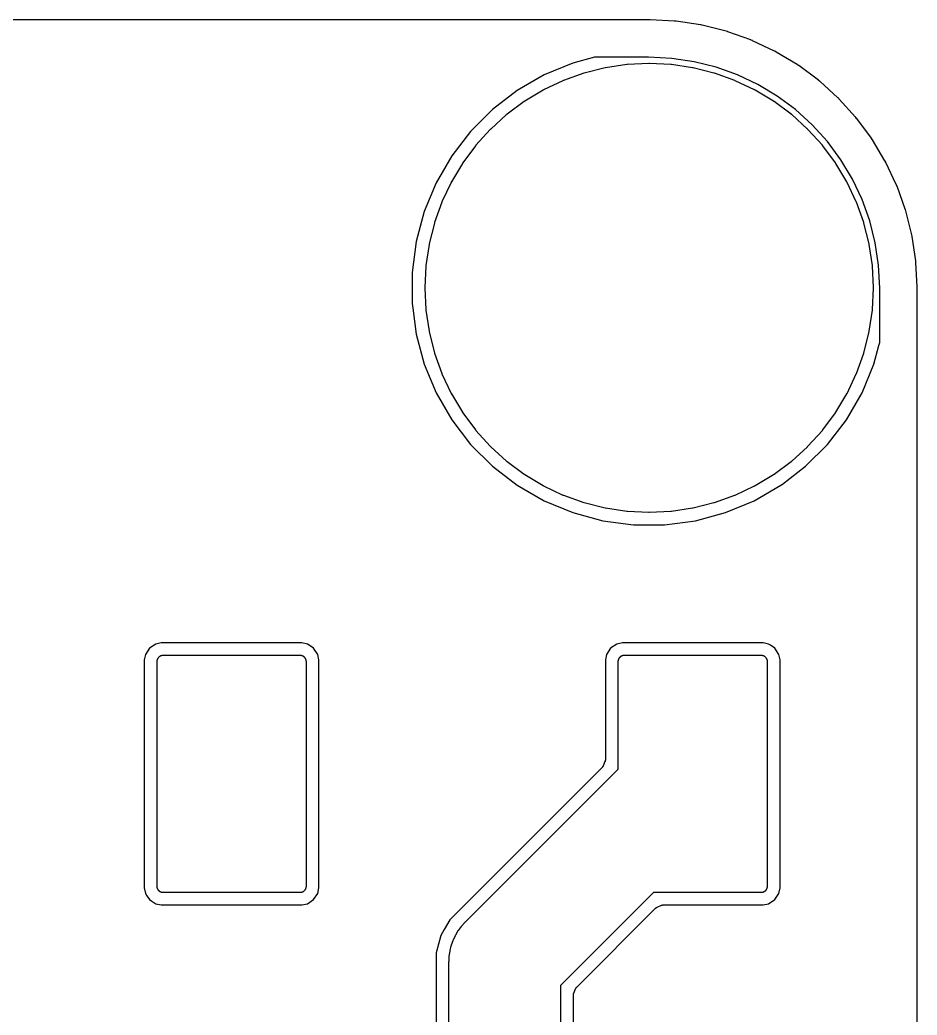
# Model space of a CAD drawing. Header units: metres. Extents: x 95.8 to 136.2, y -96.2 to -61.8.
# Drawn here: x 128.95 to 136.15, y -69.84 to -61.85 of the extents above; entities that cross this region are included whole.
import ezdxf

# ---------------------------------------------------------------- set-up
doc = ezdxf.new("R2010")
doc.units = ezdxf.units.M

msp = doc.modelspace()

# ---------------------------------------------------------------- linework, layer by layer
for points in [[(136.15, -94), (136.15, -64), (136.15, -63.9988), (136.15, -63.9975), (136.1499, -63.9963), (136.1499, -63.9951), (136.1499, -63.9939), (136.1499, -63.9926), (136.1402, -63.7966), (136.1402, -63.7954), (136.1401, -63.7942), (136.1391, -63.7844), (136.139, -63.7832), (136.1388, -63.7819), (136.11, -63.5878), (136.1098, -63.5866), (136.1096, -63.5854), (136.1077, -63.5758), (136.1074, -63.5746), (136.1071, -63.5734), (136.0594, -63.383), (136.0591, -63.3818), (136.0588, -63.3806), (136.0559, -63.3712), (136.0555, -63.3699), (136.0552, -63.3689), (136.0552, -63.3689), (135.989, -63.1841), (135.9886, -63.1829), (135.9882, -63.1818), (135.9844, -63.1727), (135.9839, -63.1716), (135.9834, -63.1705), (135.8995, -62.9931), (135.8989, -62.9919), (135.8984, -62.9909), (135.8938, -62.9822), (135.8932, -62.9811), (135.8925, -62.9801), (135.7916, -62.8117), (135.791, -62.8107), (135.7903, -62.8096), (135.7849, -62.8015), (135.7842, -62.8005), (135.7835, -62.7995), (135.6665, -62.6418), (135.6658, -62.6409), (135.665, -62.6399), (135.6588, -62.6323), (135.658, -62.6314), (135.6572, -62.6304), (135.5254, -62.485), (135.5246, -62.4841), (135.5237, -62.4832), (135.5168, -62.4763), (135.5159, -62.4754), (135.515, -62.4746), (135.3696, -62.3428), (135.3686, -62.342), (135.3677, -62.3412), (135.3601, -62.335), (135.3591, -62.3342), (135.3582, -62.3335), (135.2005, -62.2165), (135.1995, -62.2158), (135.1985, -62.2151), (135.1904, -62.2097), (135.1893, -62.209), (135.1883, -62.2084), (135.0199, -62.1075), (135.0189, -62.1068), (135.0178, -62.1062), (135.0091, -62.1016), (135.0081, -62.1011), (135.0069, -62.1005), (134.8295, -62.0166), (134.8284, -62.0161), (134.8273, -62.0156), (134.8182, -62.0118), (134.8171, -62.0114), (134.8159, -62.011), (134.6311, -61.9448), (134.63, -61.9444), (134.6288, -61.9441), (134.6194, -61.9412), (134.6181, -61.9409), (134.617, -61.9406), (134.617, -61.9406), (134.4266, -61.8929), (134.4254, -61.8926), (134.4242, -61.8923), (134.4146, -61.8904), (134.4136, -61.8902), (134.4125, -61.89), (134.4122, -61.89), (134.4122, -61.89), (134.2181, -61.8612), (134.2168, -61.861), (134.2156, -61.8609), (134.2058, -61.8599), (134.2046, -61.8598), (134.2034, -61.8598), (134.0074, -61.8501), (134.0061, -61.8501), (134.0049, -61.8501), (134.0037, -61.8501), (134.0025, -61.85), (134.0012, -61.85), (134, -61.85), (98, -61.85)], [(132.0995, -64.1246), (132.1044, -64.162), (132.132, -64.3716), (132.1965, -64.6122), (132.2918, -64.8424), (132.4164, -65.0581), (132.5681, -65.2558), (132.7442, -65.4319), (132.9419, -65.5836), (133.1576, -65.7082), (133.3878, -65.8035), (133.6284, -65.868), (133.8754, -65.9005), (134.1246, -65.9005), (134.3716, -65.868), (134.6122, -65.8035), (134.8424, -65.7082), (135.0581, -65.5836), (135.0697, -65.5747), (135.2558, -65.4319), (135.4319, -65.2558), (135.5836, -65.0581), (135.7082, -64.8424), (135.8035, -64.6122), (135.8433, -64.4637), (135.85, -64.4389), (135.85, -64.0037), (135.8409, -63.8187), (135.8142, -63.6391), (135.7701, -63.463), (135.709, -63.2921), (135.6314, -63.128), (135.538, -62.9723), (135.4299, -62.8265), (135.308, -62.692), (135.1735, -62.5701), (135.0277, -62.462), (134.872, -62.3686), (134.7079, -62.291), (134.537, -62.2299), (134.3609, -62.1858), (134.1813, -62.1591), (133.9963, -62.15), (133.5611, -62.15), (133.3878, -62.1965), (133.1576, -62.2918), (132.9419, -62.4164), (132.7442, -62.5681), (132.5681, -62.7442), (132.4164, -62.9419), (132.2918, -63.1576), (132.1965, -63.3878), (132.132, -63.6284), (132.0995, -63.8754), (132.0995, -64.1246)], [(132.209, -64.1789), (132.2342, -64.3487), (132.2344, -64.35), (132.2346, -64.3512), (132.2348, -64.3524), (132.2351, -64.3536), (132.2769, -64.5201), (132.2772, -64.5213), (132.2775, -64.5225), (132.2779, -64.5237), (132.2783, -64.5248), (132.3361, -64.6865), (132.3366, -64.6877), (132.337, -64.6888), (132.3375, -64.69), (132.338, -64.6911), (132.4114, -64.8463), (132.412, -64.8474), (132.4125, -64.8485), (132.4131, -64.8496), (132.4138, -64.8506), (132.502, -64.998), (132.5027, -64.999), (132.5034, -65), (132.504, -65.001), (132.5048, -65.002), (132.6071, -65.14), (132.6078, -65.1409), (132.6086, -65.1419), (132.6094, -65.1428), (132.6102, -65.1438), (132.7255, -65.271), (132.7264, -65.2719), (132.7272, -65.2728), (132.7281, -65.2736), (132.729, -65.2745), (132.8562, -65.3898), (132.8572, -65.3906), (132.8581, -65.3914), (132.8591, -65.3922), (132.86, -65.3929), (132.998, -65.4952), (132.999, -65.496), (133, -65.4966), (133.001, -65.4973), (133.002, -65.498), (133.1494, -65.5862), (133.1504, -65.5869), (133.1515, -65.5875), (133.1526, -65.588), (133.1537, -65.5886), (133.3089, -65.662), (133.31, -65.6625), (133.3112, -65.663), (133.3123, -65.6634), (133.3135, -65.6639), (133.4752, -65.7217), (133.4763, -65.7221), (133.4775, -65.7225), (133.4787, -65.7228), (133.4799, -65.7231), (133.6464, -65.7649), (133.6476, -65.7652), (133.6488, -65.7654), (133.65, -65.7656), (133.6513, -65.7658), (133.8211, -65.791), (133.8223, -65.7912), (133.8236, -65.7913), (133.8248, -65.7914), (133.826, -65.7915), (133.9975, -65.7999), (133.9988, -65.8), (134, -65.8), (134.0012, -65.8), (134.0025, -65.7999), (134.174, -65.7915), (134.1752, -65.7914), (134.1764, -65.7913), (134.1777, -65.7912), (134.1789, -65.791), (134.3487, -65.7658), (134.35, -65.7656), (134.3512, -65.7654), (134.3524, -65.7652), (134.3536, -65.7649), (134.5201, -65.7231), (134.5213, -65.7228), (134.5225, -65.7225), (134.5237, -65.7221), (134.5248, -65.7217), (134.6865, -65.6639), (134.6877, -65.6634), (134.6888, -65.663), (134.69, -65.6625), (134.6911, -65.662), (134.8463, -65.5886), (134.8474, -65.588), (134.8485, -65.5875), (134.8496, -65.5869), (134.8506, -65.5862), (134.998, -65.498), (134.999, -65.4973), (135, -65.4966), (135.001, -65.496), (135.002, -65.4952), (135.14, -65.3929), (135.1409, -65.3922), (135.1419, -65.3914), (135.1428, -65.3906), (135.1438, -65.3898), (135.271, -65.2745), (135.2719, -65.2736), (135.2728, -65.2728), (135.2736, -65.2719), (135.2745, -65.271), (135.3898, -65.1438), (135.3906, -65.1428), (135.3914, -65.1419), (135.3922, -65.1409), (135.3929, -65.14), (135.4952, -65.002), (135.496, -65.001), (135.4966, -65), (135.4973, -64.999), (135.498, -64.998), (135.5862, -64.8506), (135.5869, -64.8496), (135.5875, -64.8485), (135.588, -64.8474), (135.5886, -64.8463), (135.662, -64.6911), (135.6625, -64.69), (135.663, -64.6888), (135.6634, -64.6877), (135.6639, -64.6865), (135.7217, -64.5248), (135.7221, -64.5237), (135.7225, -64.5225), (135.7228, -64.5213), (135.7231, -64.5201), (135.7649, -64.3536), (135.7652, -64.3524), (135.7654, -64.3512), (135.7656, -64.35), (135.7658, -64.3487), (135.791, -64.1789), (135.7912, -64.1777), (135.7913, -64.1764), (135.7914, -64.1752), (135.7915, -64.174), (135.7999, -64.0025), (135.8, -64.0012), (135.8, -64), (135.8, -63.9988), (135.7999, -63.9975), (135.7915, -63.826), (135.7914, -63.8248), (135.7913, -63.8236), (135.7912, -63.8223), (135.791, -63.8211), (135.7658, -63.6513), (135.7656, -63.65), (135.7654, -63.6488), (135.7652, -63.6476), (135.7649, -63.6464), (135.7231, -63.4799), (135.7228, -63.4787), (135.7225, -63.4775), (135.7221, -63.4763), (135.7217, -63.4752), (135.6639, -63.3135), (135.6634, -63.3123), (135.663, -63.3112), (135.6625, -63.31), (135.662, -63.3089), (135.5886, -63.1537), (135.588, -63.1526), (135.5875, -63.1515), (135.5869, -63.1504), (135.5862, -63.1494), (135.498, -63.002), (135.4973, -63.001), (135.4966, -63), (135.496, -62.999), (135.4952, -62.998), (135.3929, -62.86), (135.3922, -62.8591), (135.3914, -62.8581), (135.3906, -62.8572), (135.3898, -62.8562), (135.2745, -62.729), (135.2736, -62.7281), (135.2728, -62.7272), (135.2719, -62.7264), (135.271, -62.7255), (135.1438, -62.6102), (135.1428, -62.6094), (135.1419, -62.6086), (135.1409, -62.6078), (135.14, -62.6071), (135.002, -62.5048), (135.001, -62.504), (135, -62.5034), (134.999, -62.5027), (134.998, -62.502), (134.8506, -62.4138), (134.8496, -62.4131), (134.8485, -62.4125), (134.8474, -62.412), (134.8463, -62.4114), (134.6911, -62.338), (134.69, -62.3375), (134.6888, -62.337), (134.6877, -62.3366), (134.6865, -62.3361), (134.5248, -62.2783), (134.5237, -62.2779), (134.5225, -62.2775), (134.5213, -62.2772), (134.5201, -62.2769), (134.3536, -62.2351), (134.3524, -62.2348), (134.3512, -62.2346), (134.35, -62.2344), (134.3487, -62.2342), (134.1789, -62.209), (134.1777, -62.2088), (134.1764, -62.2087), (134.1752, -62.2086), (134.174, -62.2085), (134.0025, -62.2001), (134.0012, -62.2), (134, -62.2), (133.9988, -62.2), (133.9975, -62.2001), (133.826, -62.2085), (133.8248, -62.2086), (133.8236, -62.2087), (133.8223, -62.2088), (133.8211, -62.209), (133.6513, -62.2342), (133.65, -62.2344), (133.6488, -62.2346), (133.6476, -62.2348), (133.6464, -62.2351), (133.4799, -62.2769), (133.4787, -62.2772), (133.4775, -62.2775), (133.4763, -62.2779), (133.4752, -62.2783), (133.3135, -62.3361), (133.3123, -62.3366), (133.3112, -62.337), (133.31, -62.3375), (133.3089, -62.338), (133.1537, -62.4114), (133.1526, -62.412), (133.1515, -62.4125), (133.1504, -62.4131), (133.1494, -62.4138), (133.002, -62.502), (133.001, -62.5027), (133, -62.5034), (132.999, -62.504), (132.998, -62.5048), (132.86, -62.6071), (132.8591, -62.6078), (132.8581, -62.6086), (132.8572, -62.6094), (132.8562, -62.6102), (132.729, -62.7255), (132.7281, -62.7264), (132.7272, -62.7272), (132.7264, -62.7281), (132.7255, -62.729), (132.6102, -62.8562), (132.6094, -62.8572), (132.6086, -62.8581), (132.6078, -62.8591), (132.6071, -62.86), (132.5048, -62.998), (132.504, -62.999), (132.5034, -63), (132.5027, -63.001), (132.502, -63.002), (132.4138, -63.1494), (132.4131, -63.1504), (132.4125, -63.1515), (132.412, -63.1526), (132.4114, -63.1537), (132.338, -63.3089), (132.3375, -63.31), (132.337, -63.3112), (132.3366, -63.3123), (132.3361, -63.3135), (132.2783, -63.4752), (132.2779, -63.4763), (132.2775, -63.4775), (132.2772, -63.4787), (132.2769, -63.4799), (132.2351, -63.6464), (132.2348, -63.6476), (132.2346, -63.6488), (132.2344, -63.65), (132.2342, -63.6513), (132.209, -63.8211), (132.2088, -63.8223), (132.2087, -63.8236), (132.2086, -63.8248), (132.2085, -63.826), (132.2001, -63.9975), (132.2, -63.9988), (132.2, -64), (132.2, -64.0012), (132.2001, -64.0025), (132.2085, -64.174), (132.2086, -64.1752), (132.2087, -64.1764), (132.2088, -64.1777), (132.209, -64.1789)], [(129.9495, -66.9852), (129.9495, -68.8148), (129.9582, -68.8587), (129.9705, -68.877), (129.9915, -68.9085), (130.0098, -68.9207), (130.0413, -68.9418), (130.0852, -68.9505), (131.2148, -68.9505), (131.2587, -68.9418), (131.3085, -68.9085), (131.3418, -68.8587), (131.3505, -68.8148), (131.3505, -66.9852), (131.3418, -66.9413), (131.3085, -66.8915), (131.2731, -66.8678), (131.2587, -66.8582), (131.2148, -66.8495), (130.0852, -66.8495), (130.0413, -66.8582), (129.9915, -66.8915), (129.9584, -66.9411), (129.9495, -66.9852)], [(133.3925, -72.3079), (133.3925, -69.677), (133.3925, -69.6758), (133.3926, -69.6746), (133.3926, -69.6734), (133.3927, -69.6721), (133.3929, -69.6709), (133.393, -69.6697), (133.3932, -69.6685), (133.3935, -69.6673), (133.3937, -69.6661), (133.394, -69.6649), (133.3943, -69.6637), (133.3947, -69.6625), (133.395, -69.6613), (133.3954, -69.6602), (133.3959, -69.659), (133.3963, -69.6579), (133.4107, -69.6232), (133.4111, -69.6221), (133.4117, -69.621), (133.4122, -69.6199), (133.4128, -69.6188), (133.4133, -69.6177), (133.414, -69.6167), (133.4146, -69.6156), (133.4153, -69.6146), (133.416, -69.6136), (133.4167, -69.6126), (133.4174, -69.6116), (133.4182, -69.6107), (133.419, -69.6097), (133.4198, -69.6088), (133.4206, -69.6079), (133.4215, -69.607), (134.049, -68.9795), (134.0499, -68.9786), (134.0508, -68.9778), (134.0517, -68.977), (134.0527, -68.9762), (134.0536, -68.9754), (134.0546, -68.9747), (134.0556, -68.974), (134.0566, -68.9733), (134.0576, -68.9726), (134.0587, -68.972), (134.0597, -68.9713), (134.0608, -68.9708), (134.0619, -68.9702), (134.063, -68.9697), (134.0641, -68.9691), (134.0652, -68.9687), (134.0999, -68.9543), (134.101, -68.9539), (134.1022, -68.9534), (134.1033, -68.953), (134.1045, -68.9527), (134.1057, -68.9523), (134.1069, -68.952), (134.1081, -68.9517), (134.1093, -68.9515), (134.1105, -68.9512), (134.1117, -68.951), (134.1129, -68.9509), (134.1141, -68.9507), (134.1154, -68.9506), (134.1166, -68.9506), (134.1178, -68.9505), (134.119, -68.9505), (134.9148, -68.9505), (134.9587, -68.9418), (135.0085, -68.9085), (135.0418, -68.8587), (135.0505, -68.8148), (135.0505, -66.9852), (135.0418, -66.9413), (135.0085, -66.8915), (134.9731, -66.8678), (134.9587, -66.8582), (134.9148, -66.8495), (133.7852, -66.8495), (133.7413, -66.8582), (133.6915, -66.8915), (133.6584, -66.9411), (133.6495, -66.9852), (133.6495, -67.781), (133.6495, -67.7822), (133.6494, -67.7834), (133.6494, -67.7846), (133.6493, -67.7859), (133.6491, -67.7871), (133.649, -67.7883), (133.6488, -67.7895), (133.6485, -67.7907), (133.6483, -67.7919), (133.648, -67.7931), (133.6477, -67.7943), (133.6473, -67.7955), (133.647, -67.7967), (133.6466, -67.7978), (133.6461, -67.799), (133.6457, -67.8001), (133.6313, -67.8348), (133.6309, -67.8359), (133.6303, -67.837), (133.6298, -67.8381), (133.6292, -67.8392), (133.6287, -67.8403), (133.628, -67.8413), (133.6274, -67.8424), (133.6267, -67.8434), (133.626, -67.8444), (133.6253, -67.8454), (133.6246, -67.8464), (133.6238, -67.8473), (133.623, -67.8483), (133.6222, -67.8492), (133.6214, -67.8501), (133.6205, -67.851), (132.4015, -69.07), (132.3561, -69.1486), (132.3561, -69.1486), (132.329, -69.1955), (132.2915, -69.3355), (132.2915, -69.4909), (132.2915, -69.491), (132.2915, -70.8356)], [(130.05, -67), (130.05, -68.8), (130.05, -68.8012), (130.0501, -68.8025), (130.0501, -68.8037), (130.0502, -68.8049), (130.0504, -68.8061), (130.0505, -68.8073), (130.0507, -68.8085), (130.051, -68.8098), (130.0512, -68.811), (130.0515, -68.8121), (130.0518, -68.8133), (130.0522, -68.8145), (130.0525, -68.8157), (130.0529, -68.8168), (130.0534, -68.818), (130.0538, -68.8191), (130.0543, -68.8203), (130.0548, -68.8214), (130.0553, -68.8225), (130.0559, -68.8236), (130.0565, -68.8246), (130.0571, -68.8257), (130.0578, -68.8267), (130.0584, -68.8278), (130.0591, -68.8288), (130.0598, -68.8298), (130.0606, -68.8308), (130.0613, -68.8317), (130.0621, -68.8327), (130.063, -68.8336), (130.0638, -68.8345), (130.0646, -68.8354), (130.0655, -68.8362), (130.0664, -68.837), (130.0673, -68.8379), (130.0683, -68.8387), (130.0692, -68.8394), (130.0702, -68.8402), (130.0712, -68.8409), (130.0722, -68.8416), (130.0733, -68.8422), (130.0743, -68.8429), (130.0754, -68.8435), (130.0764, -68.8441), (130.0775, -68.8447), (130.0786, -68.8452), (130.0797, -68.8457), (130.0809, -68.8462), (130.082, -68.8466), (130.0832, -68.8471), (130.0843, -68.8475), (130.0855, -68.8478), (130.0867, -68.8482), (130.0879, -68.8485), (130.089, -68.8488), (130.0902, -68.849), (130.0915, -68.8493), (130.0927, -68.8495), (130.0939, -68.8496), (130.0951, -68.8498), (130.0963, -68.8499), (130.0975, -68.8499), (130.0988, -68.85), (130.1, -68.85), (131.2, -68.85), (131.2012, -68.85), (131.2025, -68.8499), (131.2037, -68.8499), (131.2049, -68.8498), (131.2061, -68.8496), (131.2073, -68.8495), (131.2085, -68.8493), (131.2098, -68.849), (131.211, -68.8488), (131.2121, -68.8485), (131.2133, -68.8482), (131.2145, -68.8478), (131.2157, -68.8475), (131.2168, -68.8471), (131.218, -68.8466), (131.2191, -68.8462), (131.2203, -68.8457), (131.2214, -68.8452), (131.2225, -68.8447), (131.2236, -68.8441), (131.2246, -68.8435), (131.2257, -68.8429), (131.2267, -68.8422), (131.2278, -68.8416), (131.2288, -68.8409), (131.2298, -68.8402), (131.2308, -68.8394), (131.2317, -68.8387), (131.2327, -68.8379), (131.2336, -68.837), (131.2345, -68.8362), (131.2354, -68.8354), (131.2362, -68.8345), (131.237, -68.8336), (131.2379, -68.8327), (131.2387, -68.8317), (131.2394, -68.8308), (131.2402, -68.8298), (131.2409, -68.8288), (131.2416, -68.8278), (131.2422, -68.8267), (131.2429, -68.8257), (131.2435, -68.8246), (131.2441, -68.8236), (131.2447, -68.8225), (131.2452, -68.8214), (131.2457, -68.8203), (131.2462, -68.8191), (131.2466, -68.818), (131.2471, -68.8168), (131.2475, -68.8157), (131.2478, -68.8145), (131.2482, -68.8133), (131.2485, -68.8121), (131.2488, -68.811), (131.249, -68.8098), (131.2493, -68.8085), (131.2495, -68.8073), (131.2496, -68.8061), (131.2498, -68.8049), (131.2499, -68.8037), (131.2499, -68.8025), (131.25, -68.8012), (131.25, -68.8), (131.25, -67), (131.25, -66.9988), (131.2499, -66.9975), (131.2499, -66.9963), (131.2498, -66.9951), (131.2496, -66.9939), (131.2495, -66.9927), (131.2493, -66.9915), (131.249, -66.9902), (131.2488, -66.989), (131.2485, -66.9879), (131.2482, -66.9867), (131.2478, -66.9855), (131.2475, -66.9843), (131.2471, -66.9832), (131.2466, -66.982), (131.2462, -66.9809), (131.2457, -66.9797), (131.2452, -66.9786), (131.2447, -66.9775), (131.2441, -66.9764), (131.2435, -66.9754), (131.2429, -66.9743), (131.2422, -66.9733), (131.2416, -66.9722), (131.2409, -66.9712), (131.2402, -66.9702), (131.2394, -66.9692), (131.2387, -66.9683), (131.2379, -66.9673), (131.237, -66.9664), (131.2362, -66.9655), (131.2354, -66.9646), (131.2345, -66.9638), (131.2336, -66.963), (131.2327, -66.9621), (131.2317, -66.9613), (131.2308, -66.9606), (131.2298, -66.9598), (131.2288, -66.9591), (131.2278, -66.9584), (131.2267, -66.9578), (131.2257, -66.9571), (131.2246, -66.9565), (131.2236, -66.9559), (131.2225, -66.9553), (131.2214, -66.9548), (131.2203, -66.9543), (131.2191, -66.9538), (131.218, -66.9534), (131.2168, -66.9529), (131.2157, -66.9525), (131.2145, -66.9522), (131.2133, -66.9518), (131.2121, -66.9515), (131.211, -66.9512), (131.2098, -66.951), (131.2085, -66.9507), (131.2073, -66.9505), (131.2061, -66.9504), (131.2049, -66.9502), (131.2037, -66.9501), (131.2025, -66.9501), (131.2012, -66.95), (131.2, -66.95), (130.1, -66.95), (130.0988, -66.95), (130.0975, -66.9501), (130.0963, -66.9501), (130.0951, -66.9502), (130.0939, -66.9504), (130.0927, -66.9505), (130.0915, -66.9507), (130.0902, -66.951), (130.089, -66.9512), (130.0879, -66.9515), (130.0867, -66.9518), (130.0855, -66.9522), (130.0843, -66.9525), (130.0832, -66.9529), (130.082, -66.9534), (130.0809, -66.9538), (130.0797, -66.9543), (130.0786, -66.9548), (130.0775, -66.9553), (130.0764, -66.9559), (130.0754, -66.9565), (130.0743, -66.9571), (130.0733, -66.9578), (130.0722, -66.9584), (130.0712, -66.9591), (130.0702, -66.9598), (130.0692, -66.9606), (130.0683, -66.9613), (130.0673, -66.9621), (130.0664, -66.963), (130.0655, -66.9638), (130.0646, -66.9646), (130.0638, -66.9655), (130.063, -66.9664), (130.0621, -66.9673), (130.0613, -66.9683), (130.0606, -66.9692), (130.0598, -66.9702), (130.0591, -66.9712), (130.0584, -66.9722), (130.0578, -66.9733), (130.0571, -66.9743), (130.0565, -66.9754), (130.0559, -66.9764), (130.0553, -66.9775), (130.0548, -66.9786), (130.0543, -66.9797), (130.0538, -66.9809), (130.0534, -66.982), (130.0529, -66.9832), (130.0525, -66.9843), (130.0522, -66.9855), (130.0518, -66.9867), (130.0515, -66.9879), (130.0512, -66.989), (130.051, -66.9902), (130.0507, -66.9915), (130.0505, -66.9927), (130.0504, -66.9939), (130.0502, -66.9951), (130.0501, -66.9963), (130.0501, -66.9975), (130.05, -66.9988), (130.05, -67)], [(133.2922, -74.422), (133.2922, -69.5945), (134.0367, -68.85), (134.9, -68.85), (134.9012, -68.85), (134.9025, -68.8499), (134.9037, -68.8499), (134.9049, -68.8498), (134.9061, -68.8496), (134.9073, -68.8495), (134.9085, -68.8493), (134.9098, -68.849), (134.911, -68.8488), (134.9121, -68.8485), (134.9133, -68.8482), (134.9145, -68.8478), (134.9157, -68.8475), (134.9168, -68.8471), (134.918, -68.8466), (134.9191, -68.8462), (134.9203, -68.8457), (134.9214, -68.8452), (134.9225, -68.8447), (134.9236, -68.8441), (134.9246, -68.8435), (134.9257, -68.8429), (134.9267, -68.8422), (134.9278, -68.8416), (134.9288, -68.8409), (134.9298, -68.8402), (134.9308, -68.8394), (134.9317, -68.8387), (134.9327, -68.8379), (134.9336, -68.837), (134.9345, -68.8362), (134.9354, -68.8354), (134.9362, -68.8345), (134.937, -68.8336), (134.9379, -68.8327), (134.9387, -68.8317), (134.9394, -68.8308), (134.9402, -68.8298), (134.9409, -68.8288), (134.9416, -68.8278), (134.9422, -68.8267), (134.9429, -68.8257), (134.9435, -68.8246), (134.9441, -68.8236), (134.9447, -68.8225), (134.9452, -68.8214), (134.9457, -68.8203), (134.9462, -68.8191), (134.9466, -68.818), (134.9471, -68.8168), (134.9475, -68.8157), (134.9478, -68.8145), (134.9482, -68.8133), (134.9485, -68.8121), (134.9488, -68.811), (134.949, -68.8098), (134.9493, -68.8085), (134.9495, -68.8073), (134.9496, -68.8061), (134.9498, -68.8049), (134.9499, -68.8037), (134.9499, -68.8025), (134.95, -68.8012), (134.95, -68.8), (134.95, -67), (134.95, -66.9988), (134.9499, -66.9975), (134.9499, -66.9963), (134.9498, -66.9951), (134.9496, -66.9939), (134.9495, -66.9927), (134.9493, -66.9915), (134.949, -66.9902), (134.9488, -66.989), (134.9485, -66.9879), (134.9482, -66.9867), (134.9478, -66.9855), (134.9475, -66.9843), (134.9471, -66.9832), (134.9466, -66.982), (134.9462, -66.9809), (134.9457, -66.9797), (134.9452, -66.9786), (134.9447, -66.9775), (134.9441, -66.9764), (134.9435, -66.9754), (134.9429, -66.9743), (134.9422, -66.9733), (134.9416, -66.9722), (134.9409, -66.9712), (134.9402, -66.9702), (134.9394, -66.9692), (134.9387, -66.9683), (134.9379, -66.9673), (134.937, -66.9664), (134.9362, -66.9655), (134.9354, -66.9646), (134.9345, -66.9638), (134.9336, -66.963), (134.9327, -66.9621), (134.9317, -66.9613), (134.9308, -66.9606), (134.9298, -66.9598), (134.9288, -66.9591), (134.9278, -66.9584), (134.9267, -66.9578), (134.9257, -66.9571), (134.9246, -66.9565), (134.9236, -66.9559), (134.9225, -66.9553), (134.9214, -66.9548), (134.9203, -66.9543), (134.9191, -66.9538), (134.918, -66.9534), (134.9168, -66.9529), (134.9157, -66.9525), (134.9145, -66.9522), (134.9133, -66.9518), (134.9121, -66.9515), (134.911, -66.9512), (134.9098, -66.951), (134.9085, -66.9507), (134.9073, -66.9505), (134.9061, -66.9504), (134.9049, -66.9502), (134.9037, -66.9501), (134.9025, -66.9501), (134.9012, -66.95), (134.9, -66.95), (133.8, -66.95), (133.7988, -66.95), (133.7975, -66.9501), (133.7963, -66.9501), (133.7951, -66.9502), (133.7939, -66.9504), (133.7927, -66.9505), (133.7915, -66.9507), (133.7902, -66.951), (133.789, -66.9512), (133.7879, -66.9515), (133.7867, -66.9518), (133.7855, -66.9522), (133.7843, -66.9525), (133.7832, -66.9529), (133.782, -66.9534), (133.7809, -66.9538), (133.7797, -66.9543), (133.7786, -66.9548), (133.7775, -66.9553), (133.7764, -66.9559), (133.7754, -66.9565), (133.7743, -66.9571), (133.7733, -66.9578), (133.7722, -66.9584), (133.7712, -66.9591), (133.7702, -66.9598), (133.7692, -66.9606), (133.7683, -66.9613), (133.7673, -66.9621), (133.7664, -66.963), (133.7655, -66.9638), (133.7646, -66.9646), (133.7638, -66.9655), (133.763, -66.9664), (133.7621, -66.9673), (133.7613, -66.9683), (133.7606, -66.9692), (133.7598, -66.9702), (133.7591, -66.9712), (133.7584, -66.9722), (133.7578, -66.9733), (133.7571, -66.9743), (133.7565, -66.9754), (133.7559, -66.9764), (133.7553, -66.9775), (133.7548, -66.9786), (133.7543, -66.9797), (133.7538, -66.9809), (133.7534, -66.982), (133.7529, -66.9832), (133.7525, -66.9843), (133.7522, -66.9855), (133.7518, -66.9867), (133.7515, -66.9879), (133.7512, -66.989), (133.751, -66.9902), (133.7507, -66.9915), (133.7505, -66.9927), (133.7504, -66.9939), (133.7502, -66.9951), (133.7501, -66.9963), (133.7501, -66.9975), (133.75, -66.9988), (133.75, -67), (133.75, -67.8633), (132.5237, -69.0897), (132.5228, -69.0905), (132.522, -69.0914), (132.4956, -69.1205), (132.4948, -69.1215), (132.494, -69.1224), (132.4932, -69.1234), (132.4925, -69.1243), (132.4691, -69.1559), (132.4684, -69.1569), (132.4677, -69.1579), (132.467, -69.1589), (132.4664, -69.16), (132.4462, -69.1936), (132.4456, -69.1947), (132.445, -69.1958), (132.4444, -69.1969), (132.4439, -69.198), (132.4271, -69.2335), (132.4266, -69.2346), (132.4261, -69.2357), (132.4256, -69.2369), (132.4252, -69.238), (132.412, -69.275), (132.4116, -69.2761), (132.4112, -69.2773), (132.4108, -69.2785), (132.4105, -69.2797), (132.401, -69.3178), (132.4007, -69.319), (132.4005, -69.3202), (132.4002, -69.3214), (132.4, -69.3226), (132.3943, -69.3614), (132.3941, -69.3627), (132.394, -69.3639), (132.3939, -69.3651), (132.3938, -69.3663), (132.3919, -69.4055), (132.3918, -69.4068), (132.3918, -69.408), (132.3918, -71.3031)]]:
    msp.add_lwpolyline(points)

doc.saveas('drawing.dxf')
